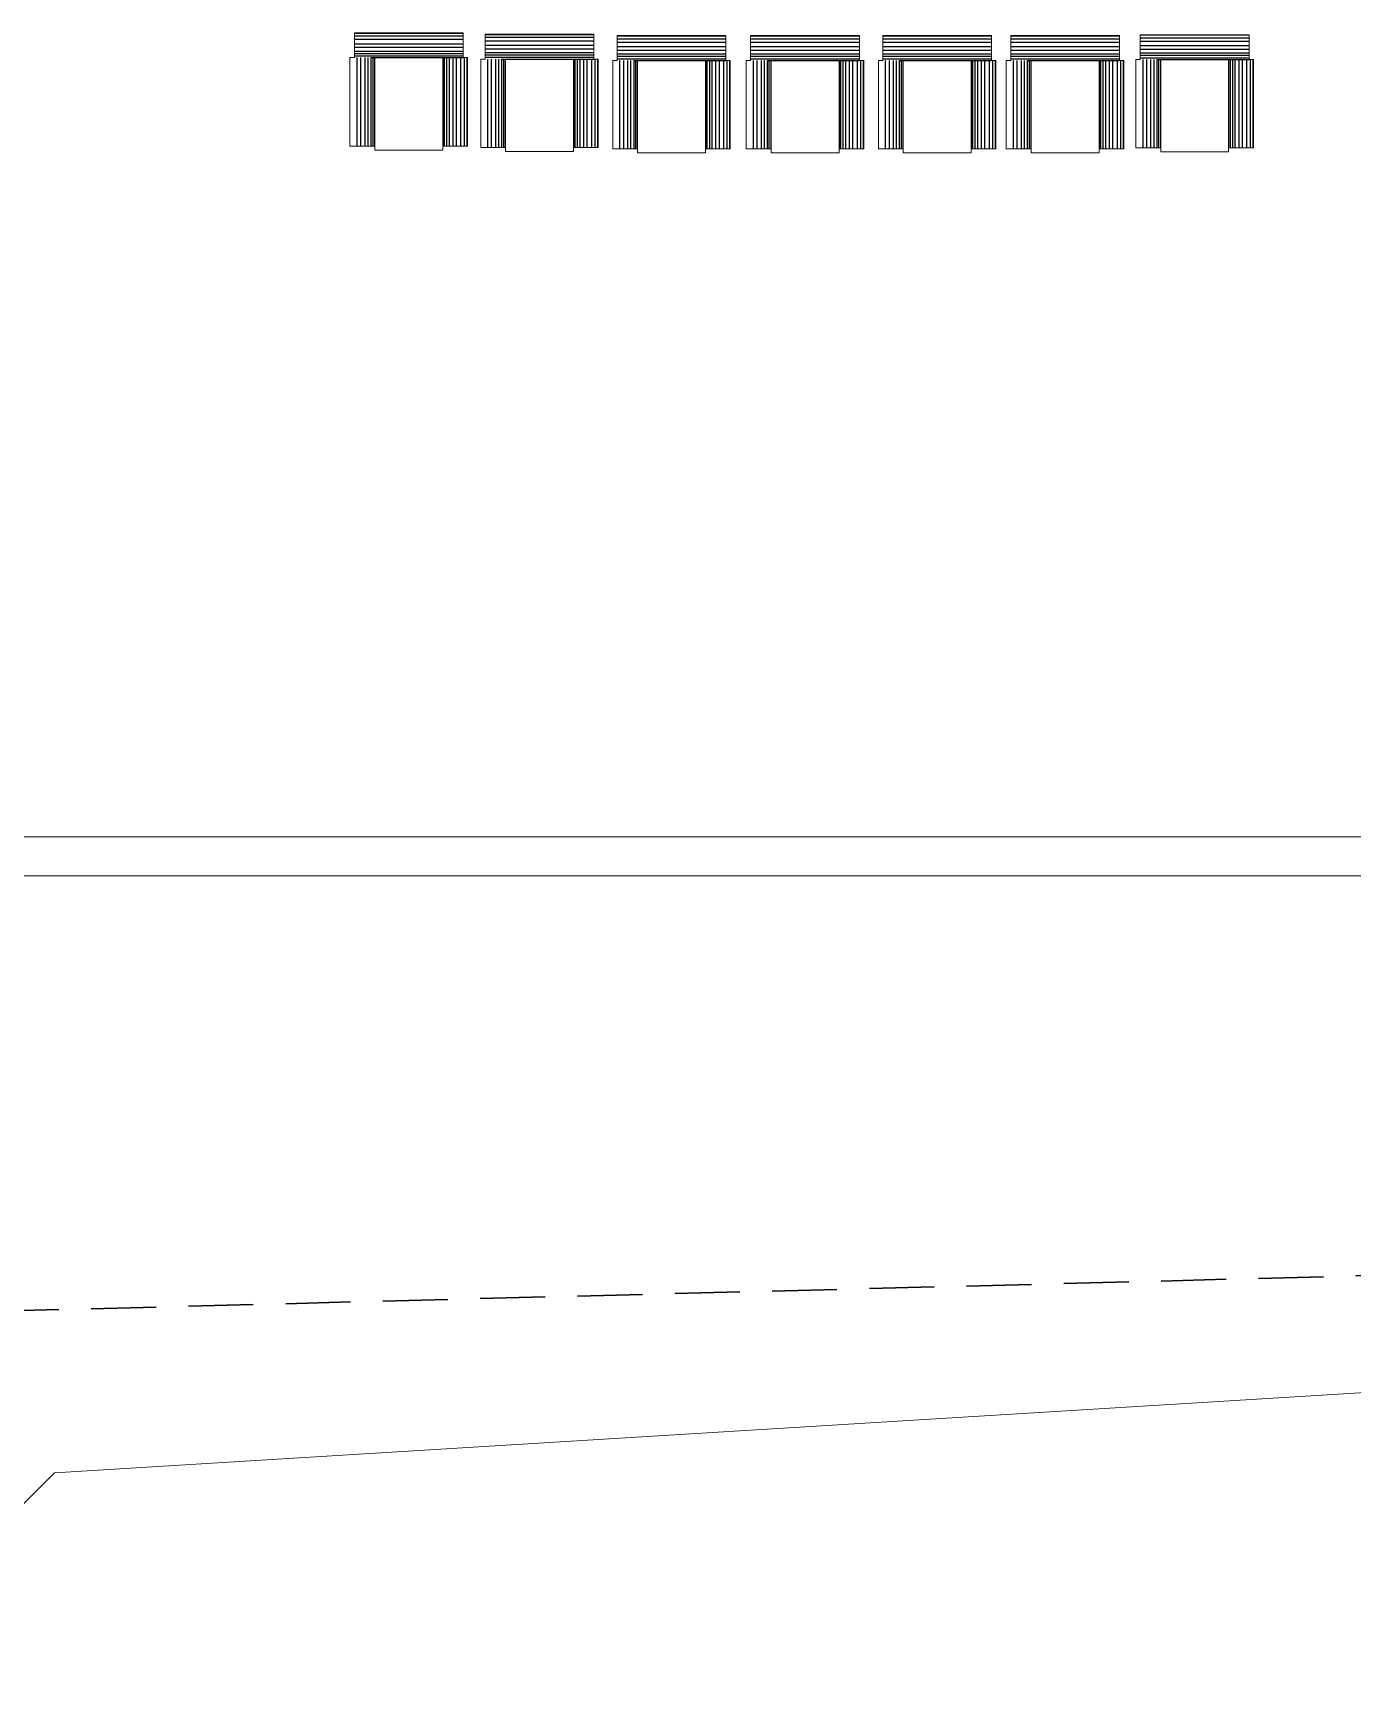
# Model space of a CAD drawing. Header units: feet. Extents: x 344914 to 345457, y 7396879 to 7397422.
# Drawn here: x 345251.99 to 345257.07, y 7397154.89 to 7397161.22 of the extents above; entities that cross this region are included whole.
import ezdxf

# ---------------------------------------------------------------- set-up
doc = ezdxf.new("R2010")
doc.units = ezdxf.units.FT
doc.header["$MEASUREMENT"] = 0
doc.linetypes.add('DASHED2', pattern=[0.375, 0.25, -0.125])
doc.layers.get('0').update_dxf_attribs({"lineweight": 18})
for name, color, linetype, lineweight in [('cerca', 6, 'DASHED2', 30), ('parede', 7, 'Continuous', 18), ('vegetacao', 100, 'Continuous', 5)]:
    doc.layers.add(name, color=color, linetype=linetype, lineweight=lineweight)
doc.layers.add('MOBIL_I', color=13, linetype='Continuous')

msp = doc.modelspace()

# ---------------------------------------------------------------- linework, layer by layer
at = {"color": 0}
for points in [[(345253.6468, 7397161.2163), (345253.6468, 7397161.1208), (345253.6637, 7397161.1208), (345253.6637, 7397160.7804), (345253.5682, 7397160.7804), (345253.5682, 7397160.7646), (345253.3064, 7397160.7646), (345253.3064, 7397160.7804), (345253.2109, 7397160.7804), (345253.2109, 7397161.1208), (345253.2278, 7397161.1208), (345253.2278, 7397161.2163)], [(345254.1505, 7397161.2109), (345254.1505, 7397161.1154), (345254.1675, 7397161.1154), (345254.1675, 7397160.775), (345254.072, 7397160.775), (345254.072, 7397160.7593), (345253.8101, 7397160.7593), (345253.8101, 7397160.775), (345253.7146, 7397160.775), (345253.7146, 7397161.1154), (345253.7315, 7397161.1154), (345253.7315, 7397161.2109)], [(345254.6596, 7397161.2056), (345254.6596, 7397161.1101), (345254.6765, 7397161.1101), (345254.6765, 7397160.7697), (345254.581, 7397160.7697), (345254.581, 7397160.7539), (345254.3192, 7397160.7539), (345254.3192, 7397160.7697), (345254.2237, 7397160.7697), (345254.2237, 7397161.1101), (345254.2406, 7397161.1101), (345254.2406, 7397161.2056)], [(345255.174, 7397161.2056), (345255.174, 7397161.1101), (345255.191, 7397161.1101), (345255.191, 7397160.7697), (345255.0955, 7397160.7697), (345255.0955, 7397160.7539), (345254.8336, 7397160.7539), (345254.8336, 7397160.7697), (345254.7381, 7397160.7697), (345254.7381, 7397161.1101), (345254.755, 7397161.1101), (345254.755, 7397161.2056)], [(345255.6831, 7397161.2056), (345255.6831, 7397161.1101), (345255.7001, 7397161.1101), (345255.7001, 7397160.7697), (345255.6045, 7397160.7697), (345255.6045, 7397160.7539), (345255.3427, 7397160.7539), (345255.3427, 7397160.7697), (345255.2472, 7397160.7697), (345255.2472, 7397161.1101), (345255.2641, 7397161.1101), (345255.2641, 7397161.2056)], [(345256.1761, 7397161.2056), (345256.1761, 7397161.1101), (345256.1931, 7397161.1101), (345256.1931, 7397160.7697), (345256.0975, 7397160.7697), (345256.0975, 7397160.7539), (345255.8357, 7397160.7539), (345255.8357, 7397160.7697), (345255.7402, 7397160.7697), (345255.7402, 7397161.1101), (345255.7571, 7397161.1101), (345255.7571, 7397161.2056)], [(345256.6755, 7397161.2093), (345256.6755, 7397161.1138), (345256.6924, 7397161.1138), (345256.6924, 7397160.7734), (345256.5969, 7397160.7734), (345256.5969, 7397160.7577), (345256.3351, 7397160.7577), (345256.3351, 7397160.7734), (345256.2396, 7397160.7734), (345256.2396, 7397161.1138), (345256.2565, 7397161.1138), (345256.2565, 7397161.2093)]]:
    msp.add_lwpolyline(points, close=True, dxfattribs=at)
at = {"layer": 'cerca'}
msp.add_line((345269.3328, 7397156.7445), (345251.6374, 7397156.2864), dxfattribs=at)
at = {"layer": 'MOBIL_I'}
for p, q in [((345253.6468, 7397161.2139), (345253.2278, 7397161.2139)), ((345253.2278, 7397161.2044), (345253.6468, 7397161.2044)), ((345253.6468, 7397161.1901), (345253.2278, 7397161.1901)), ((345254.1505, 7397161.2085), (345253.7315, 7397161.2085)), ((345253.7315, 7397161.1991), (345254.1505, 7397161.1991)), ((345254.1505, 7397161.1847), (345253.7315, 7397161.1847)), ((345254.6596, 7397161.2032), (345254.2406, 7397161.2032)), ((345254.2406, 7397161.1937), (345254.6596, 7397161.1937)), ((345255.174, 7397161.2032), (345254.755, 7397161.2032)), ((345254.755, 7397161.1937), (345255.174, 7397161.1937)), ((345255.6831, 7397161.2032), (345255.2641, 7397161.2032)), ((345255.2641, 7397161.1937), (345255.6831, 7397161.1937)), ((345256.1761, 7397161.2032), (345255.7571, 7397161.2032)), ((345255.7571, 7397161.1937), (345256.1761, 7397161.1937)), ((345256.6755, 7397161.2069), (345256.2565, 7397161.2069)), ((345256.2565, 7397161.1975), (345256.6755, 7397161.1975)), ((345256.6755, 7397161.1831), (345256.2565, 7397161.1831)), ((345253.2278, 7397161.1741), (345253.6468, 7397161.1741)), ((345253.6468, 7397161.1595), (345253.2278, 7397161.1595)), ((345253.2278, 7397161.1464), (345253.6468, 7397161.1464)), ((345253.6468, 7397161.1356), (345253.2278, 7397161.1356)), ((345253.2278, 7397161.1275), (345253.6468, 7397161.1275)), ((345253.2371, 7397161.1208), (345253.2371, 7397160.7804)), ((345253.2531, 7397160.7804), (345253.2531, 7397161.1208)), ((345253.2677, 7397161.1208), (345253.2677, 7397160.7804)), ((345253.2808, 7397160.7804), (345253.2808, 7397161.1208)), ((345253.2916, 7397161.1208), (345253.5831, 7397161.1208)), ((345253.2916, 7397161.1208), (345253.2916, 7397160.7804)), ((345253.2997, 7397160.7804), (345253.2997, 7397161.1208)), ((345253.3064, 7397160.7804), (345253.3064, 7397161.1208)), ((345253.5682, 7397161.1208), (345253.5682, 7397160.7804)), ((345253.575, 7397160.7804), (345253.575, 7397161.1208)), ((345253.5831, 7397161.1208), (345253.5831, 7397160.7804)), ((345253.5831, 7397161.1208), (345253.6468, 7397161.1208)), ((345253.5939, 7397160.7804), (345253.5939, 7397161.1208)), ((345253.6069, 7397161.1208), (345253.6069, 7397160.7804)), ((345253.6216, 7397160.7804), (345253.6216, 7397161.1208)), ((345253.6375, 7397161.1208), (345253.6375, 7397160.7804)), ((345253.6519, 7397160.7804), (345253.6519, 7397161.1208)), ((345253.6613, 7397161.1208), (345253.6613, 7397160.7804)), ((345253.7315, 7397161.1687), (345254.1505, 7397161.1687)), ((345254.1505, 7397161.1541), (345253.7315, 7397161.1541)), ((345253.7315, 7397161.1411), (345254.1505, 7397161.1411)), ((345254.1505, 7397161.1303), (345253.7315, 7397161.1303)), ((345253.7315, 7397161.1222), (345254.1505, 7397161.1222)), ((345254.6596, 7397161.1794), (345254.2406, 7397161.1794)), ((345254.2406, 7397161.1634), (345254.6596, 7397161.1634)), ((345254.6596, 7397161.1487), (345254.2406, 7397161.1487)), ((345254.2406, 7397161.1357), (345254.6596, 7397161.1357)), ((345254.6596, 7397161.1249), (345254.2406, 7397161.1249)), ((345254.2406, 7397161.1168), (345254.6596, 7397161.1168)), ((345255.174, 7397161.1794), (345254.755, 7397161.1794)), ((345254.755, 7397161.1634), (345255.174, 7397161.1634)), ((345255.174, 7397161.1487), (345254.755, 7397161.1487)), ((345254.755, 7397161.1357), (345255.174, 7397161.1357)), ((345255.174, 7397161.1249), (345254.755, 7397161.1249)), ((345254.755, 7397161.1168), (345255.174, 7397161.1168)), ((345255.6831, 7397161.1794), (345255.2641, 7397161.1794)), ((345255.2641, 7397161.1634), (345255.6831, 7397161.1634)), ((345255.6831, 7397161.1487), (345255.2641, 7397161.1487)), ((345255.2641, 7397161.1357), (345255.6831, 7397161.1357)), ((345255.6831, 7397161.1249), (345255.2641, 7397161.1249)), ((345255.2641, 7397161.1168), (345255.6831, 7397161.1168)), ((345256.1761, 7397161.1794), (345255.7571, 7397161.1794)), ((345255.7571, 7397161.1634), (345256.1761, 7397161.1634)), ((345256.1761, 7397161.1487), (345255.7571, 7397161.1487)), ((345255.7571, 7397161.1357), (345256.1761, 7397161.1357)), ((345256.1761, 7397161.1249), (345255.7571, 7397161.1249)), ((345255.7571, 7397161.1168), (345256.1761, 7397161.1168)), ((345256.2565, 7397161.1671), (345256.6755, 7397161.1671)), ((345256.6755, 7397161.1525), (345256.2565, 7397161.1525)), ((345256.2565, 7397161.1395), (345256.6755, 7397161.1395)), ((345256.6755, 7397161.1287), (345256.2565, 7397161.1287)), ((345256.2565, 7397161.1205), (345256.6755, 7397161.1205)), ((345253.7408, 7397161.1154), (345253.7408, 7397160.775)), ((345253.7568, 7397160.775), (345253.7568, 7397161.1154)), ((345253.7714, 7397161.1154), (345253.7714, 7397160.775)), ((345253.7845, 7397160.775), (345253.7845, 7397161.1154)), ((345253.7953, 7397161.1154), (345254.0868, 7397161.1154)), ((345253.7953, 7397161.1154), (345253.7953, 7397160.775)), ((345253.8034, 7397160.775), (345253.8034, 7397161.1154)), ((345253.8101, 7397160.775), (345253.8101, 7397161.1154)), ((345254.072, 7397161.1154), (345254.072, 7397160.775)), ((345254.0787, 7397160.775), (345254.0787, 7397161.1154)), ((345254.0868, 7397161.1154), (345254.0868, 7397160.775)), ((345254.0868, 7397161.1154), (345254.1505, 7397161.1154)), ((345254.0977, 7397160.775), (345254.0977, 7397161.1154)), ((345254.1106, 7397161.1154), (345254.1106, 7397160.775)), ((345254.1253, 7397160.775), (345254.1253, 7397161.1154)), ((345254.1412, 7397161.1154), (345254.1412, 7397160.775)), ((345254.1556, 7397160.775), (345254.1556, 7397161.1154)), ((345254.1651, 7397161.1154), (345254.1651, 7397160.775)), ((345254.2499, 7397161.1101), (345254.2499, 7397160.7697)), ((345254.2659, 7397160.7697), (345254.2659, 7397161.1101)), ((345254.2805, 7397161.1101), (345254.2805, 7397160.7697)), ((345254.2936, 7397160.7697), (345254.2936, 7397161.1101)), ((345254.3044, 7397161.1101), (345254.5959, 7397161.1101)), ((345254.3044, 7397161.1101), (345254.3044, 7397160.7697)), ((345254.3125, 7397160.7697), (345254.3125, 7397161.1101)), ((345254.3192, 7397160.7697), (345254.3192, 7397161.1101)), ((345254.581, 7397161.1101), (345254.581, 7397160.7697)), ((345254.5878, 7397160.7697), (345254.5878, 7397161.1101)), ((345254.5959, 7397161.1101), (345254.5959, 7397160.7697)), ((345254.5959, 7397161.1101), (345254.6596, 7397161.1101)), ((345254.6067, 7397160.7697), (345254.6067, 7397161.1101)), ((345254.6197, 7397161.1101), (345254.6197, 7397160.7697)), ((345254.6344, 7397160.7697), (345254.6344, 7397161.1101)), ((345254.6503, 7397161.1101), (345254.6503, 7397160.7697)), ((345254.6647, 7397160.7697), (345254.6647, 7397161.1101)), ((345254.6741, 7397161.1101), (345254.6741, 7397160.7697)), ((345254.7643, 7397161.1101), (345254.7643, 7397160.7697)), ((345254.7803, 7397160.7697), (345254.7803, 7397161.1101)), ((345254.7949, 7397161.1101), (345254.7949, 7397160.7697)), ((345254.808, 7397160.7697), (345254.808, 7397161.1101)), ((345254.8188, 7397161.1101), (345255.1103, 7397161.1101)), ((345254.8188, 7397161.1101), (345254.8188, 7397160.7697)), ((345254.8269, 7397160.7697), (345254.8269, 7397161.1101)), ((345254.8336, 7397160.7697), (345254.8336, 7397161.1101)), ((345255.0955, 7397161.1101), (345255.0955, 7397160.7697)), ((345255.1022, 7397160.7697), (345255.1022, 7397161.1101)), ((345255.1103, 7397161.1101), (345255.1103, 7397160.7697)), ((345255.1103, 7397161.1101), (345255.174, 7397161.1101)), ((345255.1212, 7397160.7697), (345255.1212, 7397161.1101)), ((345255.1342, 7397161.1101), (345255.1342, 7397160.7697)), ((345255.1488, 7397160.7697), (345255.1488, 7397161.1101)), ((345255.1648, 7397161.1101), (345255.1648, 7397160.7697)), ((345255.1791, 7397160.7697), (345255.1791, 7397161.1101)), ((345255.1886, 7397161.1101), (345255.1886, 7397160.7697)), ((345255.2734, 7397161.1101), (345255.2734, 7397160.7697)), ((345255.2894, 7397160.7697), (345255.2894, 7397161.1101)), ((345255.304, 7397161.1101), (345255.304, 7397160.7697)), ((345255.3171, 7397160.7697), (345255.3171, 7397161.1101)), ((345255.3279, 7397161.1101), (345255.6194, 7397161.1101)), ((345255.3279, 7397161.1101), (345255.3279, 7397160.7697)), ((345255.336, 7397160.7697), (345255.336, 7397161.1101)), ((345255.3427, 7397160.7697), (345255.3427, 7397161.1101)), ((345255.6045, 7397161.1101), (345255.6045, 7397160.7697)), ((345255.6113, 7397160.7697), (345255.6113, 7397161.1101)), ((345255.6194, 7397161.1101), (345255.6194, 7397160.7697)), ((345255.6194, 7397161.1101), (345255.6831, 7397161.1101)), ((345255.6302, 7397160.7697), (345255.6302, 7397161.1101)), ((345255.6432, 7397161.1101), (345255.6432, 7397160.7697)), ((345255.6579, 7397160.7697), (345255.6579, 7397161.1101)), ((345255.6738, 7397161.1101), (345255.6738, 7397160.7697)), ((345255.6882, 7397160.7697), (345255.6882, 7397161.1101)), ((345255.6977, 7397161.1101), (345255.6977, 7397160.7697)), ((345255.7664, 7397161.1101), (345255.7664, 7397160.7697)), ((345255.7824, 7397160.7697), (345255.7824, 7397161.1101)), ((345255.797, 7397161.1101), (345255.797, 7397160.7697)), ((345255.8101, 7397160.7697), (345255.8101, 7397161.1101)), ((345255.8209, 7397161.1101), (345256.1124, 7397161.1101)), ((345255.8209, 7397161.1101), (345255.8209, 7397160.7697)), ((345255.829, 7397160.7697), (345255.829, 7397161.1101)), ((345255.8357, 7397160.7697), (345255.8357, 7397161.1101)), ((345256.0975, 7397161.1101), (345256.0975, 7397160.7697)), ((345256.1043, 7397160.7697), (345256.1043, 7397161.1101)), ((345256.1124, 7397161.1101), (345256.1124, 7397160.7697)), ((345256.1124, 7397161.1101), (345256.1761, 7397161.1101)), ((345256.1232, 7397160.7697), (345256.1232, 7397161.1101)), ((345256.1362, 7397161.1101), (345256.1362, 7397160.7697)), ((345256.1509, 7397160.7697), (345256.1509, 7397161.1101)), ((345256.1668, 7397161.1101), (345256.1668, 7397160.7697)), ((345256.1812, 7397160.7697), (345256.1812, 7397161.1101)), ((345256.1907, 7397161.1101), (345256.1907, 7397160.7697)), ((345256.2658, 7397161.1138), (345256.2658, 7397160.7734)), ((345256.2818, 7397160.7734), (345256.2818, 7397161.1138)), ((345256.2964, 7397161.1138), (345256.2964, 7397160.7734)), ((345256.3094, 7397160.7734), (345256.3094, 7397161.1138)), ((345256.3202, 7397161.1138), (345256.3202, 7397160.7734)), ((345256.3203, 7397161.1138), (345256.6118, 7397161.1138)), ((345256.3283, 7397160.7734), (345256.3283, 7397161.1138)), ((345256.3351, 7397160.7734), (345256.3351, 7397161.1138)), ((345256.5969, 7397161.1138), (345256.5969, 7397160.7734)), ((345256.6036, 7397160.7734), (345256.6036, 7397161.1138)), ((345256.6118, 7397161.1138), (345256.6118, 7397160.7734)), ((345256.6118, 7397161.1138), (345256.6755, 7397161.1138)), ((345256.6226, 7397160.7734), (345256.6226, 7397161.1138)), ((345256.6356, 7397161.1138), (345256.6356, 7397160.7734)), ((345256.6502, 7397160.7734), (345256.6502, 7397161.1138)), ((345256.6662, 7397161.1138), (345256.6662, 7397160.7734)), ((345256.6806, 7397160.7734), (345256.6806, 7397161.1138)), ((345256.69, 7397161.1138), (345256.69, 7397160.7734))]:
    msp.add_line(p, q, dxfattribs=at)
at = {"layer": 'parede'}
for p, q in [((345251.906, 7397158.1188), (345266.606, 7397158.1188)), ((345251.756, 7397157.9688), (345266.756, 7397157.9688))]:
    msp.add_line(p, q, dxfattribs=at)
at = {"layer": 'vegetacao'}
for p, q in [((345259.049, 7397156.0963), (345252.0718, 7397155.6695)), ((345252.0718, 7397155.6695), (345245.0231, 7397148.6112))]:
    msp.add_line(p, q, dxfattribs=at)

doc.saveas('drawing.dxf')
